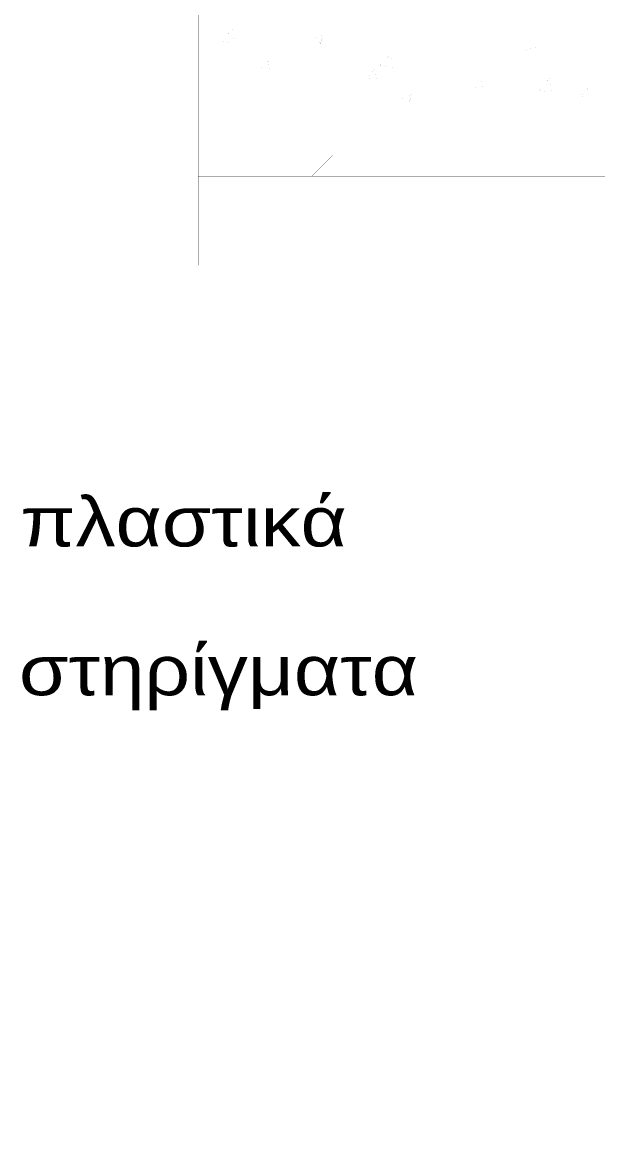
# Model space of a CAD drawing. Header units: millimetres. Extents: x -2171 to 1563, y -1758 to -1505.
# Drawn here: x 1364.038 to 1365.491, y -1615.644 to -1612.817 of the extents above; entities that cross this region are included whole.
import ezdxf

# ---------------------------------------------------------------- set-up
doc = ezdxf.new("R2010")
doc.units = ezdxf.units.MM
doc.linetypes.add('DOT', pattern=[0.025, 0, -0.025])
doc.layers.add('Tablet', color=7, linetype='Continuous', true_color=0x0180ff)
doc.styles.add('S2Arl419_b_1151_161', font='arial.ttf', dxfattribs={"width": 1.15091, "height": 0.041893})

msp = doc.modelspace()

# ---------------------------------------------------------------- linework, layer by layer
at = {"layer": 'Tablet', "color": 150, "linetype": 'DOT'}
msp.add_lwpolyline([(1364.4822, -1613.431, 0.000075, 0.000075, 0), (1364.4822, -1611.6685, 0.000075, 0.000075, 0)], format="xyseb", dxfattribs=at)
at = {"layer": 'Tablet', "color": 8}
for points in [[(1364.4822, -1612.456, 0.000045, 0.000045, 0), (1364.4822, -1613.0185, 0.000045, 0.000045, 0), (1366.7322, -1613.0185, 0.000045, 0.000045, 0), (1366.7322, -1615.6435, 0.000045, 0.000045, 0), (1368.2322, -1615.6435, 0.000045, 0.000045, 0)], [(1364.5696, -1612.8342, 0.000045, 0.000045, 0), (1364.5404, -1612.8646, 0.000045, 0.000045, 0)], [(1364.5696, -1612.8341, 0.000045, 0.000045, 0), (1364.5737, -1612.8698, 0.000045, 0.000045, 0)], [(1364.5737, -1612.8698, 0.000045, 0.000045, 0), (1364.5404, -1612.8646, 0.000045, 0.000045, 0)], [(1364.7983, -1612.8484, 0.000045, 0.000045, 0), (1364.7721, -1612.8584, 0.000045, 0.000045, 0)], [(1364.7907, -1612.871, 0.000045, 0.000045, 0), (1364.7721, -1612.8584, 0.000045, 0.000045, 0)], [(1364.7983, -1612.8484, 0.000045, 0.000045, 0), (1364.7907, -1612.871, 0.000045, 0.000045, 0)], [(1365.3372, -1612.8784, 0.000045, 0.000045, 0), (1365.311, -1612.8885, 0.000045, 0.000045, 0)], [(1365.3296, -1612.9011, 0.000045, 0.000045, 0), (1365.311, -1612.8885, 0.000045, 0.000045, 0)], [(1365.3372, -1612.8784, 0.000045, 0.000045, 0), (1365.3296, -1612.9011, 0.000045, 0.000045, 0)], [(1364.6585, -1612.9129, 0.000045, 0.000045, 0), (1364.6404, -1612.9344, 0.000045, 0.000045, 0)], [(1364.6585, -1612.9129, 0.000045, 0.000045, 0), (1364.6628, -1612.9364, 0.000045, 0.000045, 0)], [(1364.9698, -1612.8962, 0.000045, 0.000045, 0), (1364.9406, -1612.9267, 0.000045, 0.000045, 0)], [(1364.9698, -1612.8962, 0.000045, 0.000045, 0), (1364.9739, -1612.9318, 0.000045, 0.000045, 0)], [(1364.6628, -1612.9364, 0.000045, 0.000045, 0), (1364.6404, -1612.9344, 0.000045, 0.000045, 0)], [(1364.9275, -1612.9364, 0.000045, 0.000045, 0), (1364.9094, -1612.9579, 0.000045, 0.000045, 0)], [(1364.9275, -1612.9364, 0.000045, 0.000045, 0), (1364.9318, -1612.9599, 0.000045, 0.000045, 0)], [(1364.9739, -1612.9318, 0.000045, 0.000045, 0), (1364.9406, -1612.9267, 0.000045, 0.000045, 0)], [(1364.4832, -1612.9693, 0.000045, 0.000045, 0), (1364.4822, -1612.9724, 0.000045, 0.000045, 0)], [(1364.9318, -1612.9599, 0.000045, 0.000045, 0), (1364.9094, -1612.9579, 0.000045, 0.000045, 0)], [(1365.1964, -1612.9599, 0.000045, 0.000045, 0), (1365.1784, -1612.9815, 0.000045, 0.000045, 0)], [(1365.1964, -1612.9599, 0.000045, 0.000045, 0), (1365.2008, -1612.9834, 0.000045, 0.000045, 0)], [(1365.37, -1612.9583, 0.000045, 0.000045, 0), (1365.3408, -1612.9887, 0.000045, 0.000045, 0)], [(1365.37, -1612.9583, 0.000045, 0.000045, 0), (1365.3742, -1612.9939, 0.000045, 0.000045, 0)], [(1365.0222, -1612.9994, 0.000045, 0.000045, 0), (1364.9959, -1613.0094, 0.000045, 0.000045, 0)], [(1365.0222, -1612.9993, 0.000045, 0.000045, 0), (1365.0157, -1613.0185, 0.000045, 0.000045, 0)], [(1365.2008, -1612.9834, 0.000045, 0.000045, 0), (1365.1784, -1612.9815, 0.000045, 0.000045, 0)], [(1365.3742, -1612.9939, 0.000045, 0.000045, 0), (1365.3408, -1612.9887, 0.000045, 0.000045, 0)], [(1365.4654, -1612.9835, 0.000045, 0.000045, 0), (1365.4473, -1613.005, 0.000045, 0.000045, 0)], [(1365.4697, -1613.007, 0.000045, 0.000045, 0), (1365.4473, -1613.005, 0.000045, 0.000045, 0)], [(1365.4654, -1612.9835, 0.000045, 0.000045, 0), (1365.4697, -1613.007, 0.000045, 0.000045, 0)], [(1365.0093, -1613.0185, 0.000045, 0.000045, 0), (1364.9959, -1613.0094, 0.000045, 0.000045, 0)]]:
    msp.add_lwpolyline(points, format="xyseb", dxfattribs=at)
at = {"layer": 'Tablet', "color": 7}
msp.add_lwpolyline([(1366.9197, -1612.831, 0.00006, 0.00006, 0), (1364.4822, -1612.831, 0.00006, 0.00006, 0)], format="xyseb", dxfattribs=at)
at = {"layer": 'Tablet', "color": 9}
for points in [[(1364.559, -1613.0185, 0.000045, 0.000045, 0), (1364.4822, -1613.0953, 0.000045, 0.000045, 0)], [(1364.6916, -1613.0185, 0.000045, 0.000045, 0), (1364.5041, -1613.206, 0.000045, 0.000045, 0)], [(1364.8242, -1613.0185, 0.000045, 0.000045, 0), (1364.6367, -1613.206, 0.000045, 0.000045, 0)], [(1364.9567, -1613.0185, 0.000045, 0.000045, 0), (1364.7692, -1613.206, 0.000045, 0.000045, 0)], [(1365.0893, -1613.0185, 0.000045, 0.000045, 0), (1364.9018, -1613.206, 0.000045, 0.000045, 0)], [(1365.2219, -1613.0185, 0.000045, 0.000045, 0), (1365.0344, -1613.206, 0.000045, 0.000045, 0)], [(1365.3545, -1613.0185, 0.000045, 0.000045, 0), (1365.167, -1613.206, 0.000045, 0.000045, 0)], [(1365.4871, -1613.0185, 0.000045, 0.000045, 0), (1365.2996, -1613.206, 0.000045, 0.000045, 0)], [(1365.6197, -1613.0185, 0.000045, 0.000045, 0), (1365.4322, -1613.206, 0.000045, 0.000045, 0)]]:
    msp.add_lwpolyline(points, format="xyseb", dxfattribs=at)
at = {"layer": 'Tablet', "color": 1}
msp.add_lwpolyline([(1364.4822, -1613.206, 0.00006, 0.00006, 0), (1366.7322, -1613.206, 0.00006, 0.00006, 0), (1366.7322, -1613.0185, 0.00006, 0.00006, 0), (1364.4822, -1613.0185, 0.00006, 0.00006, 0)], format="xyseb", close=True, dxfattribs=at)

# ---------------------------------------------------------------- texts
at = {"color": 86, "style": 'S2Arl419_b_1151_161', "width": 1.15091}
for s, p in [('πλαστικά ', (1364.0332, -1614.1418)), ('στηρίγματα', (1364.0298, -1614.5179))]:
    msp.add_text(s, height=0.12568, dxfattribs=at).set_placement(p)

doc.saveas('drawing.dxf')
